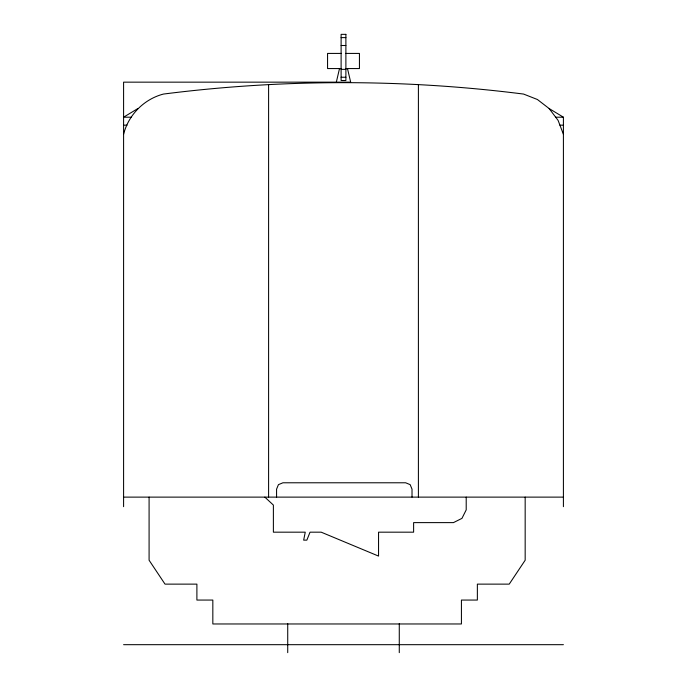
<?xml version="1.0" encoding="UTF-8"?>
<svg xmlns="http://www.w3.org/2000/svg" width="687" height="687" viewBox="0 0 687 687"><rect width="100%" height="100%" fill="white"/><g stroke="black" fill="none" stroke-linecap="round" stroke-linejoin="round"><path stroke-width="1.03" d="M336.329 82.157L339.515 68.563M123.591 134.266C128.469 114.841 144.047 99.117 163.429 94.067C282.915 78.859 404.085 78.859 523.571 94.067L537.406 99.503L549.153 108.555L563.409 117.202L563.409 506.68M137.847 108.555L123.591 117.202L131.311 117.202M341.113 37.613L345.887 37.613M341.113 45.505L345.887 45.505M341.379 53.423L327.562 53.423L327.562 68.563L341.508 68.563M345.621 53.423L359.438 53.423L359.438 68.563L345.492 68.563M341.113 69.361L345.887 69.361M341.113 77.245L345.887 77.245M555.689 117.202L563.409 117.202M123.591 125.163L127.069 125.163M559.931 125.163L563.409 125.163M123.591 497.122L563.409 497.122M123.591 644.681L563.409 644.681M264.847 497.122L273.383 505.082L273.383 532.176L305.251 532.176L303.663 540.145L306.849 540.145L310.035 532.176L321.19 532.176L378.554 556.084L378.554 532.176L413.617 532.176L413.617 522.618L453.454 522.618L461.956 518.367L466.207 509.866L466.207 497.122M549.153 108.555L558.093 120.388L563.409 134.266M347.485 68.563L350.671 82.157L123.591 82.157L123.591 506.68M525.169 497.122L525.169 560.223L509.23 584.13L477.362 584.13L477.362 600.06L461.424 600.06L461.424 623.968L212.833 623.968L212.833 600.06L196.894 600.06L196.894 584.13L165.017 584.13L149.088 560.223L149.088 497.122M418.4 84.656L418.4 497.122M412.02 497.122L412.02 489.153L410.156 484.644L405.648 482.781L282.941 482.781L278.441 484.644L276.569 489.153L276.569 497.122M399.276 623.693L399.276 652.65M287.724 623.693L287.724 652.65M268.6 84.656L268.6 497.122M345.887 34.35L341.113 34.35L341.113 80.516L345.887 80.516L345.887 34.35"/></g></svg>
